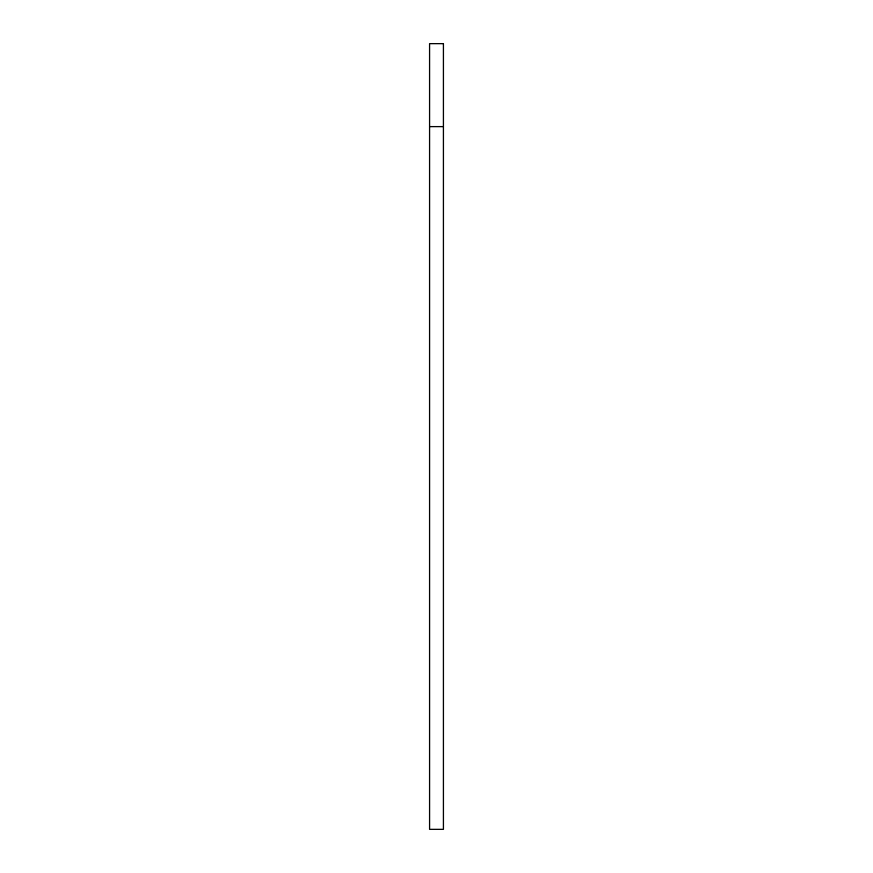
<?xml version="1.0" encoding="UTF-8"?>
<svg xmlns="http://www.w3.org/2000/svg" width="873" height="873" viewBox="0 0 873 873"><rect width="100%" height="100%" fill="white"/><g stroke="black" fill="none" stroke-linecap="round" stroke-linejoin="round"><path stroke-width="1.31" d="M429.581 126.618L443.419 126.618M443.419 43.65L429.581 43.65L429.581 829.35L443.419 829.35L443.419 43.65"/></g></svg>
